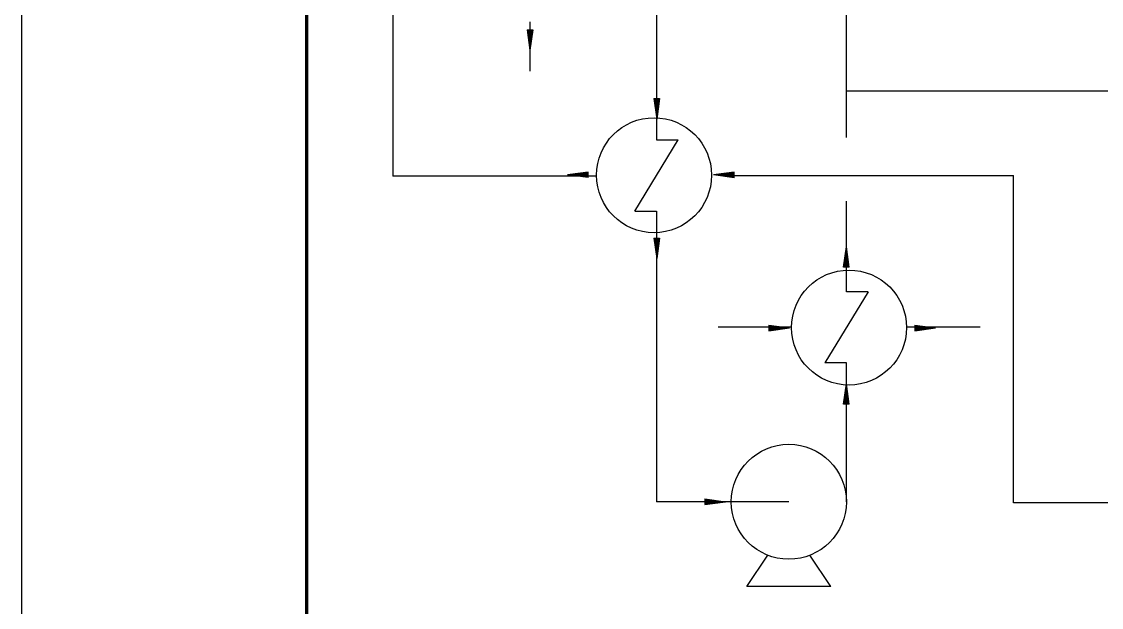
# Model space of a CAD drawing. Extents: x 0 to 420, y 0 to 297.
# Drawn here: x -0.1 to 94.6, y 82.5 to 133.9 of the extents above; entities that cross this region are included whole.
import ezdxf

# ---------------------------------------------------------------- set-up
doc = ezdxf.new("R2010")
doc.units = 0
doc.header["$LTSCALE"] = 300
doc.header["$MEASUREMENT"] = 0
doc.layers.get('0').update_dxf_attribs({"linetype": 'CONTINUOUS'})

msp = doc.modelspace()

# ---------------------------------------------------------------- linework, layer by layer
for p, q in [((-0.142, 296.855), (-0.142, -0.145)), ((32.419, 176.596), (32.419, 120.349)), ((55.574, 123.529), (55.574, 147.939)), ((72.199, 123.743), (72.199, 141.856)), ((44.431, 133.905), (44.431, 129.57)), ((44.198, 133.188), (44.445, 131.392)), ((44.198, 133.188), (44.691, 133.188)), ((44.198, 133.099), (44.679, 133.099)), ((44.204, 133.143), (44.685, 133.143)), ((44.211, 133.099), (44.608, 133.099)), ((44.211, 133.099), (44.588, 133.099)), ((44.216, 133.06), (44.673, 133.06)), ((44.222, 133.015), (44.667, 133.015)), ((44.228, 132.971), (44.661, 132.971)), ((44.233, 132.932), (44.656, 132.932)), ((44.239, 132.894), (44.65, 132.894)), ((44.242, 132.868), (44.647, 132.868)), ((44.247, 132.83), (44.642, 132.83)), ((44.249, 132.817), (44.64, 132.817)), ((44.253, 132.791), (44.636, 132.791)), ((44.255, 132.772), (44.634, 132.772)), ((44.255, 132.772), (44.634, 132.772)), ((44.258, 132.753), (44.631, 132.753)), ((44.258, 132.753), (44.631, 132.753)), ((44.261, 132.734), (44.628, 132.734)), ((44.261, 132.734), (44.628, 132.734)), ((44.262, 132.727), (44.628, 132.727)), ((44.266, 132.695), (44.623, 132.695)), ((44.27, 132.663), (44.619, 132.663)), ((44.272, 132.65), (44.617, 132.65)), ((44.276, 132.625), (44.614, 132.625)), ((44.278, 132.606), (44.611, 132.606)), ((44.691, 133.188), (44.445, 131.392)), ((44.445, 133.185), (44.445, 131.392)), ((44.282, 132.58), (44.607, 132.58)), ((44.286, 132.548), (44.603, 132.548)), ((44.287, 132.542), (44.602, 132.542)), ((44.291, 132.51), (44.598, 132.51)), ((44.297, 132.471), (44.592, 132.471)), ((44.3, 132.446), (44.589, 132.446)), ((44.302, 132.433), (44.587, 132.433)), ((44.305, 132.407), (44.584, 132.407)), ((44.311, 132.369), (44.578, 132.369)), ((44.315, 132.337), (44.574, 132.337)), ((44.317, 132.324), (44.572, 132.324)), ((44.318, 132.318), (44.571, 132.318)), ((44.318, 132.318), (44.571, 132.318)), ((44.319, 132.305), (44.57, 132.305)), ((44.319, 132.305), (44.57, 132.305)), ((44.322, 132.286), (44.567, 132.286)), ((44.323, 132.279), (44.566, 132.279)), ((44.327, 132.247), (44.562, 132.247)), ((44.331, 132.221), (44.558, 132.221)), ((44.334, 132.196), (44.555, 132.196)), ((44.34, 132.157), (44.549, 132.157)), ((44.341, 132.151), (44.549, 132.151)), ((44.343, 132.132), (44.546, 132.132)), ((44.347, 132.106), (44.542, 132.106)), ((44.35, 132.081), (44.539, 132.081)), ((44.352, 132.068), (44.537, 132.068)), ((44.355, 132.049), (44.535, 132.049)), ((44.356, 132.036), (44.533, 132.036)), ((44.358, 132.023), (44.531, 132.023)), ((44.36, 132.01), (44.529, 132.01)), ((44.362, 131.997), (44.528, 131.997)), ((44.362, 131.997), (44.528, 131.997)), ((44.363, 131.985), (44.526, 131.985)), ((44.363, 131.985), (44.526, 131.985)), ((44.365, 131.972), (44.524, 131.972)), ((44.367, 131.959), (44.522, 131.959)), ((44.37, 131.94), (44.52, 131.94)), ((44.371, 131.927), (44.518, 131.927)), ((44.374, 131.908), (44.515, 131.908)), ((44.374, 131.908), (44.515, 131.908)), ((44.375, 131.901), (44.514, 131.901)), ((44.376, 131.895), (44.513, 131.895)), ((44.377, 131.882), (44.512, 131.882)), ((44.379, 131.869), (44.51, 131.869)), ((44.381, 131.857), (44.508, 131.857)), ((44.381, 131.857), (44.508, 131.857)), ((44.382, 131.85), (44.507, 131.85)), ((44.385, 131.825), (44.504, 131.825)), ((44.385, 131.825), (44.504, 131.825)), ((44.386, 131.818), (44.503, 131.818)), ((44.391, 131.786), (44.499, 131.786)), ((44.392, 131.773), (44.497, 131.773)), ((44.394, 131.761), (44.495, 131.761)), ((44.397, 131.741), (44.492, 131.741)), ((44.402, 131.703), (44.487, 131.703)), ((44.405, 131.684), (44.485, 131.684)), ((44.406, 131.677), (44.484, 131.677)), ((44.413, 131.626), (44.477, 131.626)), ((55.314, 127.149), (55.56, 125.353)), ((55.314, 127.149), (55.806, 127.149)), ((55.314, 127.059), (55.794, 127.059)), ((55.32, 127.104), (55.8, 127.104)), ((55.326, 127.059), (55.723, 127.059)), ((55.326, 127.059), (55.704, 127.059)), ((55.331, 127.021), (55.789, 127.021)), ((55.337, 126.976), (55.782, 126.976)), ((55.343, 126.931), (55.776, 126.931)), ((55.806, 127.149), (55.56, 125.353)), ((55.56, 127.145), (55.56, 125.353)), ((72.265, 127.833), (103.351, 127.833)), ((55.349, 126.893), (55.771, 126.893)), ((55.354, 126.854), (55.766, 126.854)), ((55.358, 126.829), (55.762, 126.829)), ((55.363, 126.79), (55.757, 126.79)), ((55.365, 126.777), (55.755, 126.777)), ((55.368, 126.752), (55.752, 126.752)), ((55.371, 126.732), (55.749, 126.732)), ((55.371, 126.732), (55.749, 126.732)), ((55.373, 126.713), (55.746, 126.713)), ((55.373, 126.713), (55.746, 126.713)), ((55.376, 126.694), (55.744, 126.694)), ((55.376, 126.694), (55.744, 126.694)), ((55.377, 126.688), (55.743, 126.688)), ((55.381, 126.656), (55.739, 126.656)), ((55.386, 126.624), (55.734, 126.624)), ((55.387, 126.611), (55.732, 126.611)), ((55.391, 126.585), (55.729, 126.585)), ((55.394, 126.566), (55.726, 126.566)), ((55.397, 126.54), (55.723, 126.54)), ((55.401, 126.508), (55.718, 126.508)), ((55.402, 126.502), (55.717, 126.502)), ((55.407, 126.47), (55.713, 126.47)), ((55.412, 126.432), (55.708, 126.432)), ((55.415, 126.406), (55.704, 126.406)), ((55.417, 126.393), (55.703, 126.393)), ((55.421, 126.368), (55.699, 126.368)), ((55.426, 126.329), (55.694, 126.329)), ((55.43, 126.297), (55.689, 126.297)), ((55.432, 126.284), (55.688, 126.284)), ((55.433, 126.278), (55.687, 126.278)), ((55.433, 126.278), (55.687, 126.278)), ((55.435, 126.265), (55.685, 126.265)), ((55.435, 126.265), (55.685, 126.265)), ((55.437, 126.246), (55.682, 126.246)), ((55.438, 126.24), (55.681, 126.24)), ((55.443, 126.208), (55.677, 126.208)), ((55.446, 126.182), (55.674, 126.182)), ((55.45, 126.156), (55.67, 126.156)), ((55.455, 126.118), (55.665, 126.118)), ((55.456, 126.111), (55.664, 126.111)), ((55.458, 126.092), (55.661, 126.092)), ((55.462, 126.067), (55.658, 126.067)), ((55.466, 126.041), (55.654, 126.041)), ((55.467, 126.028), (55.652, 126.028)), ((55.47, 126.009), (55.65, 126.009)), ((55.472, 125.996), (55.648, 125.996)), ((55.473, 125.983), (55.646, 125.983)), ((55.475, 125.971), (55.645, 125.971)), ((55.477, 125.958), (55.643, 125.958)), ((55.477, 125.958), (55.643, 125.958)), ((55.479, 125.945), (55.641, 125.945)), ((55.479, 125.945), (55.641, 125.945)), ((55.48, 125.932), (55.639, 125.932)), ((55.482, 125.919), (55.638, 125.919)), ((55.485, 125.9), (55.635, 125.9)), ((55.487, 125.887), (55.633, 125.887)), ((55.489, 125.868), (55.631, 125.868)), ((55.489, 125.868), (55.631, 125.868)), ((55.49, 125.862), (55.63, 125.862)), ((55.491, 125.855), (55.629, 125.855)), ((55.493, 125.843), (55.627, 125.843)), ((55.494, 125.83), (55.625, 125.83)), ((55.496, 125.817), (55.624, 125.817)), ((55.496, 125.817), (55.624, 125.817)), ((55.497, 125.811), (55.623, 125.811)), ((55.501, 125.785), (55.619, 125.785)), ((55.501, 125.785), (55.619, 125.785)), ((55.502, 125.779), (55.618, 125.779)), ((55.506, 125.747), (55.614, 125.747)), ((55.508, 125.734), (55.612, 125.734)), ((55.509, 125.721), (55.61, 125.721)), ((55.512, 125.702), (55.608, 125.702)), ((55.517, 125.663), (55.602, 125.663)), ((55.52, 125.644), (55.6, 125.644)), ((55.521, 125.638), (55.599, 125.638)), ((55.528, 125.587), (55.592, 125.587)), ((53.64, 117.281), (57.437, 123.529)), ((55.539, 123.529), (57.437, 123.529)), ((50.284, 120.349), (32.419, 120.349)), ((49.549, 120.705), (47.753, 120.459)), ((49.545, 120.459), (47.753, 120.459)), ((49.549, 120.213), (47.753, 120.459)), ((47.986, 120.427), (47.986, 120.491)), ((48.038, 120.42), (48.038, 120.498)), ((48.044, 120.419), (48.044, 120.499)), ((48.063, 120.416), (48.063, 120.502)), ((48.102, 120.411), (48.102, 120.507)), ((48.121, 120.408), (48.121, 120.509)), ((48.134, 120.407), (48.134, 120.511)), ((48.147, 120.405), (48.147, 120.513)), ((48.179, 120.401), (48.179, 120.517)), ((48.185, 120.4), (48.185, 120.518)), ((48.185, 120.4), (48.185, 120.518)), ((48.211, 120.396), (48.211, 120.522)), ((48.217, 120.395), (48.217, 120.523)), ((48.217, 120.395), (48.217, 120.523)), ((48.23, 120.394), (48.23, 120.524)), ((48.243, 120.392), (48.243, 120.526)), ((48.255, 120.39), (48.255, 120.528)), ((48.262, 120.389), (48.262, 120.529)), ((48.268, 120.388), (48.268, 120.53)), ((48.268, 120.388), (48.268, 120.53)), ((48.287, 120.386), (48.287, 120.532)), ((48.3, 120.384), (48.3, 120.534)), ((48.319, 120.381), (48.319, 120.537)), ((48.332, 120.379), (48.332, 120.538)), ((48.345, 120.378), (48.345, 120.54)), ((48.345, 120.378), (48.345, 120.54)), ((48.358, 120.376), (48.358, 120.542)), ((48.358, 120.376), (48.358, 120.542)), ((48.371, 120.374), (48.371, 120.544)), ((48.383, 120.372), (48.383, 120.545)), ((48.396, 120.371), (48.396, 120.547)), ((48.409, 120.369), (48.409, 120.549)), ((48.428, 120.366), (48.428, 120.552)), ((48.441, 120.365), (48.441, 120.553)), ((48.467, 120.361), (48.467, 120.557)), ((48.492, 120.358), (48.492, 120.56)), ((48.511, 120.355), (48.511, 120.563)), ((48.518, 120.354), (48.518, 120.564)), ((48.556, 120.349), (48.556, 120.569)), ((48.582, 120.345), (48.582, 120.573)), ((48.607, 120.342), (48.607, 120.576)), ((48.639, 120.337), (48.639, 120.581)), ((48.646, 120.336), (48.646, 120.581)), ((48.665, 120.334), (48.665, 120.584)), ((48.665, 120.334), (48.665, 120.584)), ((48.678, 120.332), (48.678, 120.586)), ((48.678, 120.332), (48.678, 120.586)), ((48.684, 120.331), (48.684, 120.587)), ((48.697, 120.329), (48.697, 120.588)), ((48.729, 120.325), (48.729, 120.593)), ((48.768, 120.32), (48.768, 120.598)), ((48.793, 120.316), (48.793, 120.602)), ((48.806, 120.315), (48.806, 120.603)), ((48.832, 120.311), (48.832, 120.607)), ((48.87, 120.306), (48.87, 120.612)), ((48.902, 120.301), (48.902, 120.617)), ((48.908, 120.3), (48.908, 120.617)), ((48.94, 120.296), (48.94, 120.622)), ((48.966, 120.293), (48.966, 120.625)), ((48.985, 120.29), (48.985, 120.628)), ((49.011, 120.286), (49.011, 120.631)), ((49.024, 120.285), (49.024, 120.633)), ((49.056, 120.28), (49.056, 120.638)), ((49.088, 120.276), (49.088, 120.642)), ((49.094, 120.275), (49.094, 120.643)), ((49.094, 120.275), (49.094, 120.643)), ((49.113, 120.272), (49.113, 120.645)), ((49.113, 120.272), (49.113, 120.645)), ((49.132, 120.27), (49.132, 120.648)), ((49.132, 120.27), (49.132, 120.648)), ((49.152, 120.267), (49.152, 120.651)), ((49.177, 120.264), (49.177, 120.654)), ((49.19, 120.262), (49.19, 120.656)), ((49.228, 120.257), (49.228, 120.661)), ((49.254, 120.253), (49.254, 120.665)), ((49.292, 120.248), (49.292, 120.67)), ((49.331, 120.243), (49.331, 120.675)), ((49.376, 120.236), (49.376, 120.681)), ((49.42, 120.23), (49.42, 120.688)), ((49.459, 120.213), (49.459, 120.693)), ((49.459, 120.225), (49.459, 120.622)), ((49.459, 120.225), (49.459, 120.603)), ((49.504, 120.219), (49.504, 120.699)), ((49.549, 120.213), (49.549, 120.705)), ((62.351, 120.699), (60.555, 120.453)), ((62.351, 120.206), (60.555, 120.453)), ((62.348, 120.453), (60.555, 120.453)), ((60.789, 120.421), (60.789, 120.485)), ((60.84, 120.414), (60.84, 120.492)), ((60.846, 120.413), (60.846, 120.493)), ((60.866, 120.41), (60.866, 120.495)), ((60.904, 120.405), (60.904, 120.5)), ((60.923, 120.402), (60.923, 120.503)), ((60.936, 120.4), (60.936, 120.505)), ((60.949, 120.399), (60.949, 120.507)), ((60.981, 120.394), (60.981, 120.511)), ((60.987, 120.393), (60.987, 120.512)), ((60.987, 120.393), (60.987, 120.512)), ((61.013, 120.39), (61.013, 120.515)), ((61.019, 120.389), (61.019, 120.516)), ((61.019, 120.389), (61.019, 120.516)), ((61.032, 120.387), (61.032, 120.518)), ((61.045, 120.385), (61.045, 120.52)), ((61.058, 120.384), (61.058, 120.521)), ((61.064, 120.383), (61.064, 120.522)), ((61.07, 120.382), (61.07, 120.523)), ((61.07, 120.382), (61.07, 120.523)), ((61.09, 120.379), (61.09, 120.526)), ((61.102, 120.378), (61.102, 120.528)), ((61.122, 120.375), (61.122, 120.53)), ((61.134, 120.373), (61.134, 120.532)), ((61.147, 120.371), (61.147, 120.534)), ((61.147, 120.371), (61.147, 120.534)), ((61.16, 120.37), (61.16, 120.536)), ((61.16, 120.37), (61.16, 120.536)), ((61.173, 120.368), (61.173, 120.537)), ((61.186, 120.366), (61.186, 120.539)), ((61.198, 120.364), (61.198, 120.541)), ((61.211, 120.363), (61.211, 120.543)), ((61.23, 120.36), (61.23, 120.545)), ((61.243, 120.358), (61.243, 120.547)), ((61.269, 120.355), (61.269, 120.55)), ((61.294, 120.351), (61.294, 120.554)), ((61.314, 120.349), (61.314, 120.557)), ((61.32, 120.348), (61.32, 120.557)), ((61.359, 120.342), (61.359, 120.563)), ((61.384, 120.339), (61.384, 120.566)), ((61.41, 120.335), (61.41, 120.57)), ((61.442, 120.331), (61.442, 120.574)), ((61.448, 120.33), (61.448, 120.575)), ((61.467, 120.327), (61.467, 120.578)), ((61.467, 120.327), (61.467, 120.578)), ((61.48, 120.326), (61.48, 120.579)), ((61.48, 120.326), (61.48, 120.579)), ((61.487, 120.325), (61.487, 120.58)), ((61.499, 120.323), (61.499, 120.582)), ((61.531, 120.319), (61.531, 120.586)), ((61.57, 120.313), (61.57, 120.592)), ((61.595, 120.31), (61.595, 120.595)), ((61.608, 120.308), (61.608, 120.597)), ((61.634, 120.305), (61.634, 120.6)), ((61.672, 120.299), (61.672, 120.606)), ((61.704, 120.295), (61.704, 120.61)), ((61.711, 120.294), (61.711, 120.611)), ((61.743, 120.29), (61.743, 120.615)), ((61.768, 120.286), (61.768, 120.619)), ((61.787, 120.284), (61.787, 120.622)), ((61.813, 120.28), (61.813, 120.625)), ((61.826, 120.278), (61.826, 120.627)), ((61.858, 120.274), (61.858, 120.631)), ((61.89, 120.27), (61.89, 120.636)), ((61.896, 120.269), (61.896, 120.636)), ((61.896, 120.269), (61.896, 120.636)), ((61.915, 120.266), (61.915, 120.639)), ((61.915, 120.266), (61.915, 120.639)), ((61.935, 120.263), (61.935, 120.642)), ((61.935, 120.263), (61.935, 120.642)), ((61.954, 120.261), (61.954, 120.644)), ((61.979, 120.257), (61.979, 120.648)), ((61.992, 120.255), (61.992, 120.65)), ((62.031, 120.25), (62.031, 120.655)), ((62.056, 120.247), (62.056, 120.658)), ((62.095, 120.241), (62.095, 120.664)), ((62.133, 120.236), (62.133, 120.669)), ((62.178, 120.23), (62.178, 120.675)), ((62.223, 120.224), (62.223, 120.681)), ((62.261, 120.206), (62.261, 120.687)), ((62.261, 120.219), (62.261, 120.616)), ((62.261, 120.219), (62.261, 120.596)), ((62.306, 120.212), (62.306, 120.693)), ((62.351, 120.206), (62.351, 120.699)), ((62.38, 120.406), (86.866, 120.406)), ((86.866, 91.676), (86.866, 120.406)), ((72.199, 110.195), (72.199, 118.147)), ((53.64, 117.281), (55.539, 117.281)), ((55.539, 117.281), (55.539, 91.759)), ((55.314, 114.901), (55.56, 113.105)), ((55.314, 114.901), (55.806, 114.901)), ((55.314, 114.811), (55.794, 114.811)), ((55.32, 114.856), (55.8, 114.856)), ((55.326, 114.811), (55.723, 114.811)), ((55.326, 114.811), (55.704, 114.811)), ((55.331, 114.773), (55.789, 114.773)), ((55.337, 114.728), (55.782, 114.728)), ((55.343, 114.683), (55.776, 114.683)), ((55.349, 114.644), (55.771, 114.644)), ((55.354, 114.606), (55.766, 114.606)), ((55.806, 114.901), (55.56, 113.105)), ((55.56, 114.897), (55.56, 113.105)), ((55.358, 114.58), (55.762, 114.58)), ((55.363, 114.542), (55.757, 114.542)), ((55.365, 114.529), (55.755, 114.529)), ((55.368, 114.504), (55.752, 114.504)), ((55.371, 114.484), (55.749, 114.484)), ((55.371, 114.484), (55.749, 114.484)), ((55.373, 114.465), (55.746, 114.465)), ((55.373, 114.465), (55.746, 114.465)), ((55.376, 114.446), (55.744, 114.446)), ((55.376, 114.446), (55.744, 114.446)), ((55.377, 114.44), (55.743, 114.44)), ((55.381, 114.408), (55.739, 114.408)), ((55.386, 114.376), (55.734, 114.376)), ((55.387, 114.363), (55.732, 114.363)), ((55.391, 114.337), (55.729, 114.337)), ((55.394, 114.318), (55.726, 114.318)), ((55.397, 114.292), (55.723, 114.292)), ((55.401, 114.26), (55.718, 114.26)), ((55.402, 114.254), (55.717, 114.254)), ((55.407, 114.222), (55.713, 114.222)), ((55.412, 114.184), (55.708, 114.184)), ((55.415, 114.158), (55.704, 114.158)), ((55.417, 114.145), (55.703, 114.145)), ((55.421, 114.12), (55.699, 114.12)), ((55.426, 114.081), (55.694, 114.081)), ((55.43, 114.049), (55.689, 114.049)), ((55.432, 114.036), (55.688, 114.036)), ((55.433, 114.03), (55.687, 114.03)), ((55.433, 114.03), (55.687, 114.03)), ((55.435, 114.017), (55.685, 114.017)), ((55.435, 114.017), (55.685, 114.017)), ((55.437, 113.998), (55.682, 113.998)), ((55.438, 113.991), (55.681, 113.991)), ((55.443, 113.959), (55.677, 113.959)), ((55.446, 113.934), (55.674, 113.934)), ((55.45, 113.908), (55.67, 113.908)), ((55.455, 113.87), (55.665, 113.87)), ((55.456, 113.863), (55.664, 113.863)), ((55.458, 113.844), (55.661, 113.844)), ((55.462, 113.819), (55.658, 113.819)), ((55.466, 113.793), (55.654, 113.793)), ((55.467, 113.78), (55.652, 113.78)), ((55.47, 113.761), (55.65, 113.761)), ((55.472, 113.748), (55.648, 113.748)), ((55.473, 113.735), (55.646, 113.735)), ((55.475, 113.723), (55.645, 113.723)), ((55.477, 113.71), (55.643, 113.71)), ((55.477, 113.71), (55.643, 113.71)), ((55.479, 113.697), (55.641, 113.697)), ((55.479, 113.697), (55.641, 113.697)), ((55.48, 113.684), (55.639, 113.684)), ((55.482, 113.671), (55.638, 113.671)), ((55.485, 113.652), (55.635, 113.652)), ((71.953, 112.349), (72.199, 114.145)), ((72.266, 113.655), (72.132, 113.655)), ((72.264, 113.668), (72.133, 113.668)), ((72.262, 113.681), (72.135, 113.681)), ((72.262, 113.681), (72.135, 113.681)), ((72.262, 113.687), (72.136, 113.687)), ((72.257, 113.719), (72.14, 113.719)), ((72.258, 113.713), (72.14, 113.713)), ((72.258, 113.713), (72.14, 113.713)), ((72.253, 113.751), (72.145, 113.751)), ((72.251, 113.764), (72.147, 113.764)), ((72.249, 113.777), (72.148, 113.777)), ((72.247, 113.796), (72.151, 113.796)), ((72.241, 113.834), (72.156, 113.834)), ((72.239, 113.854), (72.159, 113.854)), ((72.238, 113.86), (72.16, 113.86)), ((72.231, 113.911), (72.167, 113.911)), ((72.199, 112.352), (72.199, 114.145)), ((72.445, 112.349), (72.199, 114.145)), ((55.487, 113.639), (55.633, 113.639)), ((55.489, 113.62), (55.631, 113.62)), ((55.489, 113.62), (55.631, 113.62)), ((55.49, 113.614), (55.63, 113.614)), ((55.491, 113.607), (55.629, 113.607)), ((55.493, 113.595), (55.627, 113.595)), ((55.494, 113.582), (55.625, 113.582)), ((55.496, 113.569), (55.624, 113.569)), ((55.496, 113.569), (55.624, 113.569)), ((55.497, 113.563), (55.623, 113.563)), ((55.501, 113.537), (55.619, 113.537)), ((55.501, 113.537), (55.619, 113.537)), ((55.502, 113.531), (55.618, 113.531)), ((55.506, 113.499), (55.614, 113.499)), ((55.508, 113.486), (55.612, 113.486)), ((55.509, 113.473), (55.61, 113.473)), ((55.512, 113.454), (55.608, 113.454)), ((55.517, 113.415), (55.602, 113.415)), ((55.52, 113.396), (55.6, 113.396)), ((55.521, 113.39), (55.599, 113.39)), ((55.528, 113.338), (55.592, 113.338)), ((72.396, 112.708), (72.002, 112.708)), ((72.394, 112.72), (72.003, 112.72)), ((72.391, 112.746), (72.007, 112.746)), ((72.388, 112.765), (72.01, 112.765)), ((72.388, 112.765), (72.01, 112.765)), ((72.385, 112.784), (72.012, 112.784)), ((72.385, 112.784), (72.012, 112.784)), ((72.383, 112.804), (72.015, 112.804)), ((72.383, 112.804), (72.015, 112.804)), ((72.382, 112.81), (72.016, 112.81)), ((72.377, 112.842), (72.02, 112.842)), ((72.373, 112.874), (72.025, 112.874)), ((72.371, 112.887), (72.026, 112.887)), ((72.368, 112.912), (72.03, 112.912)), ((72.365, 112.932), (72.032, 112.932)), ((72.362, 112.957), (72.036, 112.957)), ((72.357, 112.989), (72.04, 112.989)), ((72.356, 112.996), (72.041, 112.996)), ((72.352, 113.028), (72.046, 113.028)), ((72.347, 113.066), (72.051, 113.066)), ((72.343, 113.092), (72.054, 113.092)), ((72.341, 113.105), (72.056, 113.105)), ((72.338, 113.13), (72.06, 113.13)), ((72.333, 113.169), (72.065, 113.169)), ((72.328, 113.201), (72.069, 113.201)), ((72.327, 113.213), (72.071, 113.213)), ((72.326, 113.22), (72.072, 113.22)), ((72.326, 113.22), (72.072, 113.22)), ((72.324, 113.233), (72.074, 113.233)), ((72.324, 113.233), (72.074, 113.233)), ((72.321, 113.252), (72.076, 113.252)), ((72.32, 113.258), (72.077, 113.258)), ((72.316, 113.29), (72.082, 113.29)), ((72.312, 113.316), (72.085, 113.316)), ((72.309, 113.341), (72.089, 113.341)), ((72.304, 113.38), (72.094, 113.38)), ((72.303, 113.386), (72.095, 113.386)), ((72.3, 113.405), (72.097, 113.405)), ((72.297, 113.431), (72.101, 113.431)), ((72.293, 113.457), (72.104, 113.457)), ((72.291, 113.469), (72.106, 113.469)), ((72.289, 113.489), (72.109, 113.489)), ((72.287, 113.501), (72.111, 113.501)), ((72.285, 113.514), (72.112, 113.514)), ((72.283, 113.527), (72.114, 113.527)), ((72.282, 113.54), (72.116, 113.54)), ((72.282, 113.54), (72.116, 113.54)), ((72.28, 113.553), (72.118, 113.553)), ((72.28, 113.553), (72.118, 113.553)), ((72.278, 113.565), (72.119, 113.565)), ((72.276, 113.578), (72.121, 113.578)), ((72.274, 113.597), (72.124, 113.597)), ((72.272, 113.61), (72.125, 113.61)), ((72.269, 113.629), (72.128, 113.629)), ((72.269, 113.629), (72.128, 113.629)), ((72.269, 113.636), (72.129, 113.636)), ((72.268, 113.642), (72.13, 113.642)), ((72.445, 112.349), (71.953, 112.349)), ((72.439, 112.394), (71.959, 112.394)), ((72.445, 112.439), (71.965, 112.439)), ((72.427, 112.477), (71.97, 112.477)), ((72.421, 112.522), (71.976, 112.522)), ((72.415, 112.567), (71.982, 112.567)), ((72.41, 112.605), (71.988, 112.605)), ((72.405, 112.644), (71.993, 112.644)), ((72.401, 112.669), (71.996, 112.669)), ((72.433, 112.439), (72.036, 112.439)), ((72.433, 112.439), (72.055, 112.439)), ((74.118, 110.195), (70.322, 103.947)), ((74.118, 110.195), (72.199, 110.195)), ((60.953, 107.128), (67.422, 107.128)), ((65.408, 107.27), (65.408, 106.778)), ((65.408, 107.27), (67.204, 107.024)), ((65.408, 106.778), (67.204, 107.024)), ((65.411, 107.024), (67.204, 107.024)), ((65.453, 107.264), (65.453, 106.784)), ((65.497, 107.27), (65.497, 106.79)), ((65.497, 107.258), (65.497, 106.861)), ((65.497, 107.258), (65.497, 106.88)), ((65.536, 107.253), (65.536, 106.795)), ((65.581, 107.247), (65.581, 106.802)), ((65.626, 107.24), (65.626, 106.808)), ((65.664, 107.235), (65.664, 106.813)), ((65.702, 107.23), (65.702, 106.818)), ((65.728, 107.226), (65.728, 106.822)), ((65.766, 107.221), (65.766, 106.827)), ((65.779, 107.219), (65.779, 106.829)), ((65.805, 107.216), (65.805, 106.832)), ((65.824, 107.213), (65.824, 106.835)), ((65.824, 107.213), (65.824, 106.835)), ((65.843, 107.211), (65.843, 106.838)), ((65.843, 107.211), (65.843, 106.838)), ((65.862, 107.208), (65.862, 106.84)), ((65.862, 107.208), (65.862, 106.84)), ((65.869, 107.207), (65.869, 106.841)), ((65.901, 107.203), (65.901, 106.845)), ((65.933, 107.198), (65.933, 106.85)), ((65.946, 107.197), (65.946, 106.852)), ((65.971, 107.193), (65.971, 106.855)), ((65.99, 107.19), (65.99, 106.858)), ((66.016, 107.187), (66.016, 106.861)), ((66.048, 107.183), (66.048, 106.866)), ((66.054, 107.182), (66.054, 106.867)), ((66.086, 107.177), (66.086, 106.871)), ((66.125, 107.172), (66.125, 106.876)), ((66.15, 107.168), (66.15, 106.88)), ((66.163, 107.167), (66.163, 106.881)), ((66.189, 107.163), (66.189, 106.885)), ((66.227, 107.158), (66.227, 106.89)), ((66.259, 107.154), (66.259, 106.895)), ((66.272, 107.152), (66.272, 106.896)), ((66.279, 107.151), (66.279, 106.897)), ((66.279, 107.151), (66.279, 106.897)), ((66.291, 107.149), (66.291, 106.899)), ((66.291, 107.149), (66.291, 106.899)), ((66.311, 107.147), (66.311, 106.902)), ((66.317, 107.146), (66.317, 106.903)), ((66.349, 107.141), (66.349, 106.907)), ((66.375, 107.138), (66.375, 106.91)), ((66.4, 107.134), (66.4, 106.914)), ((66.439, 107.129), (66.439, 106.919)), ((66.445, 107.128), (66.445, 106.92)), ((66.464, 107.125), (66.464, 106.923)), ((66.49, 107.122), (66.49, 106.926)), ((66.515, 107.118), (66.515, 106.93)), ((66.528, 107.117), (66.528, 106.931)), ((66.547, 107.114), (66.547, 106.934)), ((66.56, 107.112), (66.56, 106.936)), ((66.573, 107.111), (66.573, 106.938)), ((66.586, 107.109), (66.586, 106.939)), ((66.599, 107.107), (66.599, 106.941)), ((66.599, 107.107), (66.599, 106.941)), ((66.611, 107.105), (66.611, 106.943)), ((66.611, 107.105), (66.611, 106.943)), ((66.624, 107.104), (66.624, 106.945)), ((66.637, 107.102), (66.637, 106.946)), ((66.656, 107.099), (66.656, 106.949)), ((66.669, 107.097), (66.669, 106.951)), ((66.688, 107.095), (66.688, 106.953)), ((66.688, 107.095), (66.688, 106.953)), ((66.695, 107.094), (66.695, 106.954)), ((66.701, 107.093), (66.701, 106.955)), ((66.714, 107.091), (66.714, 106.957)), ((66.727, 107.089), (66.727, 106.959)), ((66.739, 107.088), (66.739, 106.96)), ((66.739, 107.088), (66.739, 106.96)), ((66.746, 107.087), (66.746, 106.961)), ((66.771, 107.083), (66.771, 106.965)), ((66.771, 107.083), (66.771, 106.965)), ((66.778, 107.082), (66.778, 106.966)), ((66.81, 107.078), (66.81, 106.97)), ((66.823, 107.076), (66.823, 106.972)), ((66.835, 107.075), (66.835, 106.974)), ((66.855, 107.072), (66.855, 106.976)), ((66.893, 107.067), (66.893, 106.982)), ((66.912, 107.064), (66.912, 106.984)), ((66.919, 107.063), (66.919, 106.985)), ((66.97, 107.056), (66.97, 106.992)), ((77.475, 107.128), (83.944, 107.128)), ((78.21, 107.264), (78.21, 106.771)), ((78.21, 107.264), (80.006, 107.018)), ((78.255, 107.258), (78.255, 106.778)), ((78.3, 107.264), (78.3, 106.784)), ((78.3, 107.252), (78.3, 106.874)), ((78.3, 107.252), (78.3, 106.855)), ((78.338, 107.246), (78.338, 106.789)), ((78.383, 107.24), (78.383, 106.795)), ((78.428, 107.234), (78.428, 106.801)), ((78.466, 107.229), (78.466, 106.807)), ((78.505, 107.224), (78.505, 106.812)), ((78.53, 107.22), (78.53, 106.815)), ((78.569, 107.215), (78.569, 106.821)), ((78.581, 107.213), (78.581, 106.822)), ((78.607, 107.21), (78.607, 106.826)), ((78.626, 107.207), (78.626, 106.829)), ((78.626, 107.207), (78.626, 106.829)), ((78.645, 107.204), (78.645, 106.831)), ((78.645, 107.204), (78.645, 106.831)), ((78.665, 107.202), (78.665, 106.834)), ((78.665, 107.202), (78.665, 106.834)), ((78.671, 107.201), (78.671, 106.835)), ((78.703, 107.196), (78.703, 106.839)), ((78.735, 107.192), (78.735, 106.843)), ((78.748, 107.19), (78.748, 106.845)), ((78.773, 107.187), (78.773, 106.849)), ((78.793, 107.184), (78.793, 106.851)), ((78.818, 107.181), (78.818, 106.855)), ((78.85, 107.176), (78.85, 106.859)), ((78.857, 107.175), (78.857, 106.86)), ((78.889, 107.171), (78.889, 106.865)), ((78.927, 107.166), (78.927, 106.87)), ((78.953, 107.162), (78.953, 106.873)), ((78.966, 107.16), (78.966, 106.875)), ((78.991, 107.157), (78.991, 106.879)), ((79.03, 107.152), (79.03, 106.884)), ((79.062, 107.147), (79.062, 106.888)), ((79.074, 107.145), (79.074, 106.89)), ((79.081, 107.145), (79.081, 106.891)), ((79.081, 107.145), (79.081, 106.891)), ((79.094, 107.143), (79.094, 106.893)), ((79.094, 107.143), (79.094, 106.893)), ((79.113, 107.14), (79.113, 106.895)), ((79.119, 107.139), (79.119, 106.896)), ((79.151, 107.135), (79.151, 106.901)), ((79.177, 107.131), (79.177, 106.904)), ((79.202, 107.128), (79.202, 106.908)), ((79.241, 107.123), (79.241, 106.913)), ((79.247, 107.122), (79.247, 106.914)), ((79.266, 107.119), (79.266, 106.916)), ((79.292, 107.116), (79.292, 106.92)), ((79.318, 107.112), (79.318, 106.923)), ((79.33, 107.11), (79.33, 106.925)), ((79.35, 107.108), (79.35, 106.928)), ((79.362, 107.106), (79.362, 106.93)), ((79.375, 107.104), (79.375, 106.931)), ((79.388, 107.102), (79.388, 106.933)), ((79.401, 107.101), (79.401, 106.935)), ((79.401, 107.101), (79.401, 106.935)), ((79.414, 107.099), (79.414, 106.937)), ((79.414, 107.099), (79.414, 106.937)), ((79.426, 107.097), (79.426, 106.938)), ((79.439, 107.095), (79.439, 106.94)), ((79.459, 107.093), (79.459, 106.943)), ((79.471, 107.091), (79.471, 106.944)), ((79.491, 107.088), (79.491, 106.947)), ((79.491, 107.088), (79.491, 106.947)), ((79.497, 107.088), (79.497, 106.948)), ((79.503, 107.087), (79.503, 106.949)), ((79.516, 107.085), (79.516, 106.951)), ((79.529, 107.083), (79.529, 106.952)), ((79.542, 107.081), (79.542, 106.954)), ((79.542, 107.081), (79.542, 106.954)), ((79.548, 107.08), (79.548, 106.955)), ((79.574, 107.077), (79.574, 106.958)), ((79.574, 107.077), (79.574, 106.958)), ((79.58, 107.076), (79.58, 106.959)), ((79.612, 107.072), (79.612, 106.964)), ((79.625, 107.07), (79.625, 106.965)), ((79.638, 107.068), (79.638, 106.967)), ((79.657, 107.066), (79.657, 106.97)), ((79.695, 107.06), (79.695, 106.975)), ((79.715, 107.058), (79.715, 106.978)), ((79.721, 107.057), (79.721, 106.979)), ((79.772, 107.05), (79.772, 106.986)), ((78.21, 106.771), (80.006, 107.018)), ((78.213, 107.018), (80.006, 107.018)), ((72.22, 103.947), (70.322, 103.947)), ((72.198, 91.759), (72.198, 103.947)), ((71.953, 100.328), (72.199, 102.124)), ((72.304, 101.359), (72.094, 101.359)), ((72.303, 101.365), (72.095, 101.365)), ((72.3, 101.384), (72.097, 101.384)), ((72.297, 101.41), (72.101, 101.41)), ((72.293, 101.436), (72.104, 101.436)), ((72.291, 101.448), (72.106, 101.448)), ((72.289, 101.468), (72.109, 101.468)), ((72.287, 101.48), (72.111, 101.48)), ((72.285, 101.493), (72.112, 101.493)), ((72.283, 101.506), (72.114, 101.506)), ((72.282, 101.519), (72.116, 101.519)), ((72.282, 101.519), (72.116, 101.519)), ((72.28, 101.532), (72.118, 101.532)), ((72.28, 101.532), (72.118, 101.532)), ((72.278, 101.544), (72.119, 101.544)), ((72.276, 101.557), (72.121, 101.557)), ((72.274, 101.576), (72.124, 101.576)), ((72.272, 101.589), (72.125, 101.589)), ((72.269, 101.608), (72.128, 101.608)), ((72.269, 101.608), (72.128, 101.608)), ((72.269, 101.615), (72.129, 101.615)), ((72.268, 101.621), (72.13, 101.621)), ((72.266, 101.634), (72.132, 101.634)), ((72.264, 101.647), (72.133, 101.647)), ((72.262, 101.66), (72.135, 101.66)), ((72.262, 101.66), (72.135, 101.66)), ((72.262, 101.666), (72.136, 101.666)), ((72.257, 101.698), (72.14, 101.698)), ((72.258, 101.692), (72.14, 101.692)), ((72.258, 101.692), (72.14, 101.692)), ((72.253, 101.73), (72.145, 101.73)), ((72.251, 101.743), (72.147, 101.743)), ((72.249, 101.756), (72.148, 101.756)), ((72.247, 101.775), (72.151, 101.775)), ((72.241, 101.813), (72.156, 101.813)), ((72.239, 101.833), (72.159, 101.833)), ((72.238, 101.839), (72.16, 101.839)), ((72.231, 101.89), (72.167, 101.89)), ((72.199, 100.331), (72.199, 102.124)), ((72.445, 100.328), (72.199, 102.124)), ((72.445, 100.418), (71.965, 100.418)), ((72.427, 100.456), (71.97, 100.456)), ((72.421, 100.501), (71.976, 100.501)), ((72.415, 100.546), (71.982, 100.546)), ((72.41, 100.584), (71.988, 100.584)), ((72.405, 100.623), (71.993, 100.623)), ((72.401, 100.648), (71.996, 100.648)), ((72.396, 100.687), (72.002, 100.687)), ((72.394, 100.699), (72.003, 100.699)), ((72.391, 100.725), (72.007, 100.725)), ((72.388, 100.744), (72.01, 100.744)), ((72.388, 100.744), (72.01, 100.744)), ((72.385, 100.763), (72.012, 100.763)), ((72.385, 100.763), (72.012, 100.763)), ((72.383, 100.783), (72.015, 100.783)), ((72.383, 100.783), (72.015, 100.783)), ((72.382, 100.789), (72.016, 100.789)), ((72.377, 100.821), (72.02, 100.821)), ((72.373, 100.853), (72.025, 100.853)), ((72.371, 100.866), (72.026, 100.866)), ((72.368, 100.891), (72.03, 100.891)), ((72.365, 100.911), (72.032, 100.911)), ((72.362, 100.936), (72.036, 100.936)), ((72.433, 100.418), (72.036, 100.418)), ((72.357, 100.968), (72.04, 100.968)), ((72.356, 100.975), (72.041, 100.975)), ((72.352, 101.007), (72.046, 101.007)), ((72.347, 101.045), (72.051, 101.045)), ((72.343, 101.071), (72.054, 101.071)), ((72.433, 100.418), (72.055, 100.418)), ((72.341, 101.083), (72.056, 101.083)), ((72.338, 101.109), (72.06, 101.109)), ((72.333, 101.148), (72.065, 101.148)), ((72.328, 101.18), (72.069, 101.18)), ((72.327, 101.192), (72.071, 101.192)), ((72.326, 101.199), (72.072, 101.199)), ((72.326, 101.199), (72.072, 101.199)), ((72.324, 101.212), (72.074, 101.212)), ((72.324, 101.212), (72.074, 101.212)), ((72.321, 101.231), (72.076, 101.231)), ((72.32, 101.237), (72.077, 101.237)), ((72.316, 101.269), (72.082, 101.269)), ((72.312, 101.295), (72.085, 101.295)), ((72.309, 101.32), (72.089, 101.32)), ((72.445, 100.328), (71.953, 100.328)), ((72.439, 100.373), (71.959, 100.373)), ((59.786, 92.007), (59.786, 91.514)), ((59.786, 92.007), (61.582, 91.761)), ((59.831, 92.001), (59.831, 91.52)), ((59.875, 92.007), (59.875, 91.527)), ((59.875, 91.994), (59.875, 91.617)), ((59.875, 91.994), (59.875, 91.597)), ((59.914, 91.989), (59.914, 91.532)), ((59.959, 91.983), (59.959, 91.538)), ((60.003, 91.977), (60.003, 91.544)), ((60.042, 91.972), (60.042, 91.549)), ((60.08, 91.966), (60.08, 91.555)), ((60.106, 91.963), (60.106, 91.558)), ((60.144, 91.958), (60.144, 91.563)), ((60.157, 91.956), (60.157, 91.565)), ((60.183, 91.952), (60.183, 91.569)), ((60.202, 91.95), (60.202, 91.571)), ((60.202, 91.95), (60.202, 91.571)), ((60.221, 91.947), (60.221, 91.574)), ((60.221, 91.947), (60.221, 91.574)), ((60.24, 91.944), (60.24, 91.577)), ((60.24, 91.944), (60.24, 91.577)), ((60.247, 91.944), (60.247, 91.577)), ((60.279, 91.939), (60.279, 91.582)), ((60.311, 91.935), (60.311, 91.586)), ((60.324, 91.933), (60.324, 91.588)), ((60.349, 91.93), (60.349, 91.592)), ((60.368, 91.927), (60.368, 91.594)), ((60.394, 91.923), (60.394, 91.598)), ((60.426, 91.919), (60.426, 91.602)), ((60.432, 91.918), (60.432, 91.603)), ((60.464, 91.914), (60.464, 91.607)), ((60.503, 91.908), (60.503, 91.613)), ((60.528, 91.905), (60.528, 91.616)), ((60.541, 91.903), (60.541, 91.618)), ((60.567, 91.9), (60.567, 91.621)), ((60.605, 91.894), (60.605, 91.627)), ((60.637, 91.89), (60.637, 91.631)), ((60.65, 91.888), (60.65, 91.633)), ((60.656, 91.887), (60.656, 91.634)), ((60.656, 91.887), (60.656, 91.634)), ((60.669, 91.886), (60.669, 91.635)), ((60.669, 91.886), (60.669, 91.635)), ((60.688, 91.883), (60.688, 91.638)), ((60.695, 91.882), (60.695, 91.639)), ((60.727, 91.878), (60.727, 91.643)), ((60.752, 91.874), (60.752, 91.647)), ((60.778, 91.871), (60.778, 91.65)), ((67.153, 91.759), (55.539, 91.759)), ((59.786, 91.514), (61.582, 91.761)), ((59.789, 91.761), (61.582, 91.761)), ((60.816, 91.865), (60.816, 91.656)), ((60.823, 91.865), (60.823, 91.657)), ((60.842, 91.862), (60.842, 91.659)), ((60.868, 91.858), (60.868, 91.663)), ((60.893, 91.855), (60.893, 91.666)), ((60.906, 91.853), (60.906, 91.668)), ((60.925, 91.851), (60.925, 91.671)), ((60.938, 91.849), (60.938, 91.672)), ((60.951, 91.847), (60.951, 91.674)), ((60.964, 91.845), (60.964, 91.676)), ((60.977, 91.843), (60.977, 91.678)), ((60.977, 91.843), (60.977, 91.678)), ((60.989, 91.842), (60.989, 91.679)), ((60.989, 91.842), (60.989, 91.679)), ((61.002, 91.84), (61.002, 91.681)), ((61.015, 91.838), (61.015, 91.683)), ((61.034, 91.836), (61.034, 91.685)), ((61.047, 91.834), (61.047, 91.687)), ((61.066, 91.831), (61.066, 91.69)), ((61.066, 91.831), (61.066, 91.69)), ((61.073, 91.83), (61.073, 91.691)), ((61.079, 91.829), (61.079, 91.692)), ((61.092, 91.828), (61.092, 91.693)), ((61.105, 91.826), (61.105, 91.695)), ((61.117, 91.824), (61.117, 91.697)), ((61.117, 91.824), (61.117, 91.697)), ((61.124, 91.823), (61.124, 91.698)), ((61.149, 91.82), (61.149, 91.701)), ((61.149, 91.82), (61.149, 91.701)), ((61.156, 91.819), (61.156, 91.702)), ((61.188, 91.815), (61.188, 91.707)), ((61.201, 91.813), (61.201, 91.708)), ((61.213, 91.811), (61.213, 91.71)), ((61.233, 91.808), (61.233, 91.713)), ((61.271, 91.803), (61.271, 91.718)), ((61.29, 91.8), (61.29, 91.721)), ((61.297, 91.8), (61.297, 91.721)), ((61.348, 91.793), (61.348, 91.728)), ((108.868, 91.676), (86.866, 91.676)), ((63.474, 84.328), (65.301, 87.066)), ((70.833, 84.328), (69.006, 87.066)), ((70.833, 84.328), (63.474, 84.328))]:
    msp.add_line(p, q)
at = {"const_width": 0.3}
msp.add_lwpolyline([(24.858, 291.855), (24.858, 4.855)], dxfattribs=at)
for centre in [(55.328, 120.428), (72.431, 107.049), (67.153, 91.759)]:
    msp.add_circle(centre, 5.045)

doc.saveas('drawing.dxf')
